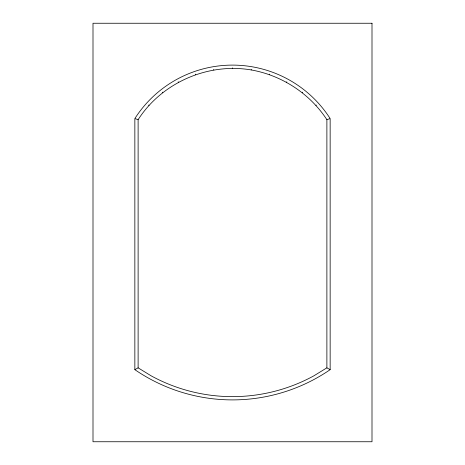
<?xml version="1.0" encoding="UTF-8"?>
<svg xmlns="http://www.w3.org/2000/svg" width="465" height="465" viewBox="0 0 465 465"><rect width="100%" height="100%" fill="white"/><g stroke="black" fill="none" stroke-linecap="round" stroke-linejoin="round"><path stroke-width="0.7" d="M251.222 69.942C207.942 62.554 161.843 82.677 138.117 119.674L138.117 367.838L151.154 375.842A169.551 169.551 0 0 0 313.846 375.842L326.883 367.838L326.883 119.674C309.818 93.57 281.895 75.382 251.222 69.942L251.303 69.454M269.421 74.598L269.584 74.127M286.591 82.218L286.829 81.776M302.262 92.582L302.57 92.186M315.985 105.404L316.357 105.067M134.85 369.669A172.817 172.817 0 0 0 330.15 369.669L330.15 118.569A115.907 115.907 0 0 0 134.85 118.569L134.85 369.669L138.117 367.838M326.883 119.674L329.668 118.732M135.332 118.732L138.117 119.674M326.883 367.838L330.15 369.669M148.643 105.067L149.015 105.404M162.43 92.186L162.738 92.582M178.171 81.776L178.409 82.218M195.416 74.127L195.579 74.598M213.697 69.454L213.778 69.942M232.5 67.878L232.5 68.378M372 23.25L93 23.25L93 441.75L372 441.75L372 23.25"/></g></svg>
